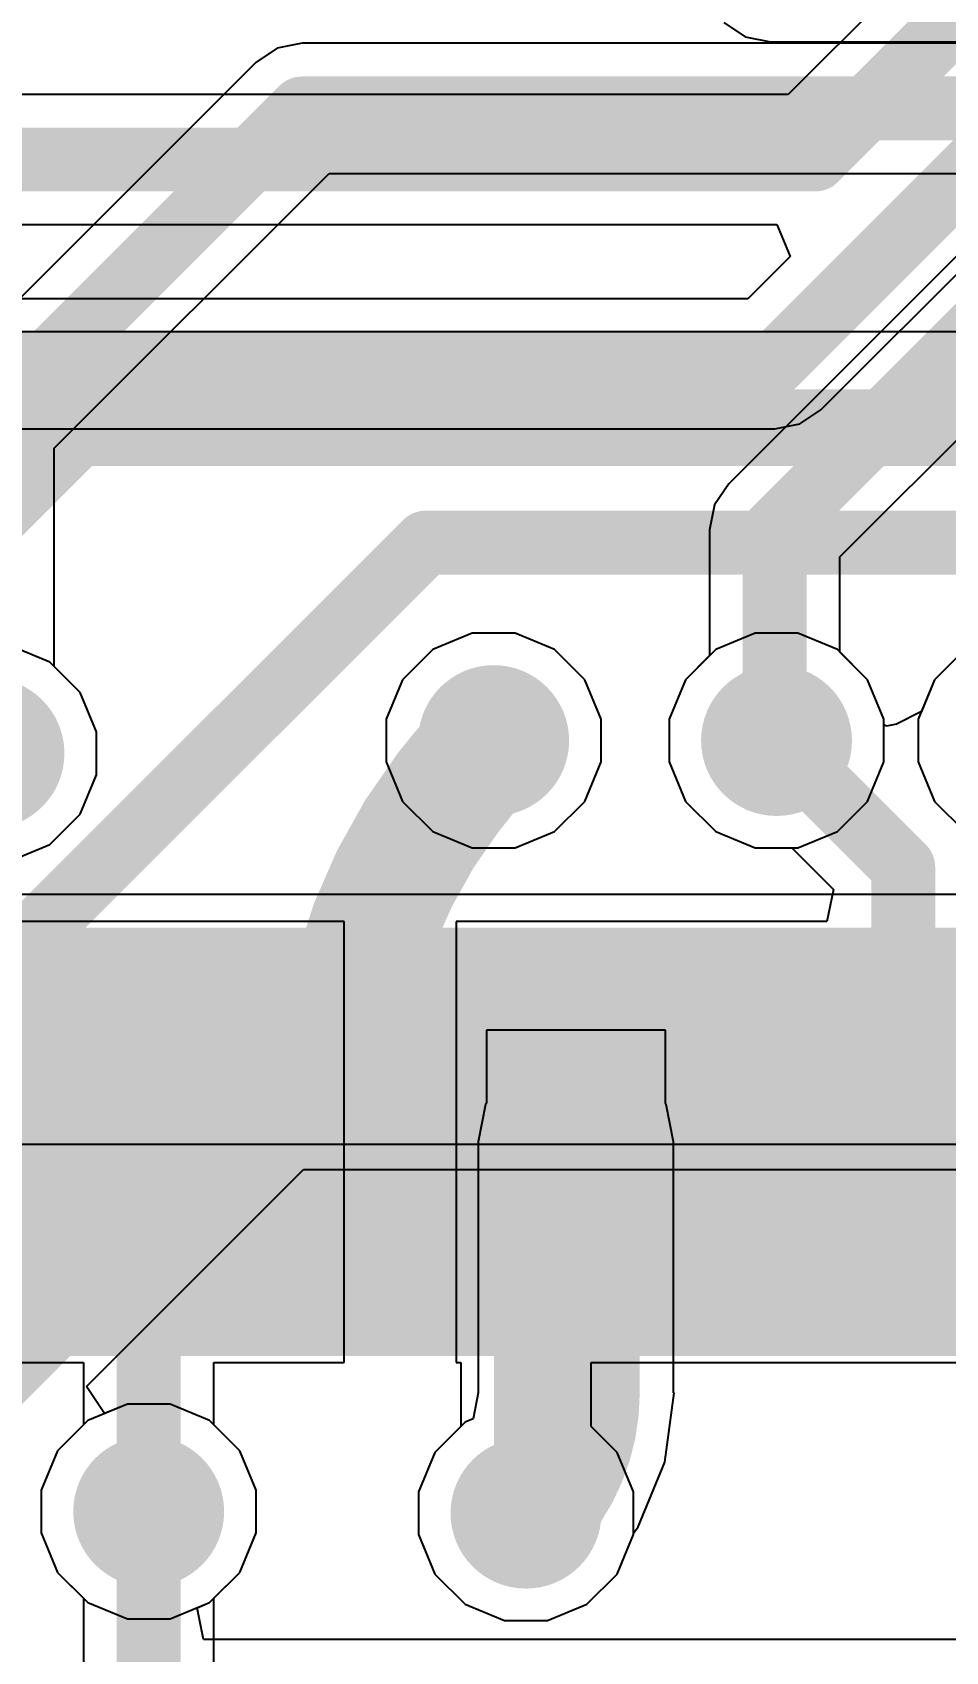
# Model space of a CAD drawing. Header units: inches. Extents: x -4.4 to 45.3, y -0.3 to 53.7.
# Drawn here: x 20.01 to 23.64, y 31 to 37.44 of the extents above; entities that cross this region are included whole.
import ezdxf

# ---------------------------------------------------------------- set-up
doc = ezdxf.new("R2010")
doc.units = ezdxf.units.IN
for name, color, linetype in [('Bottom Layer', 5, 'Continuous'), ('Bottom Overlay', 54, 'Continuous'), ('Bottom Paste', 16, 'Continuous'), ('Bottom Solder', 6, 'Continuous'), ('Signal_1', 16, 'Continuous'), ('Signal_2', 76, 'Continuous'), ('Top Layer', 1, 'Continuous'), ('Top Paste', 8, 'Continuous'), ('Top Solder', 216, 'Continuous'), ('Via Holes', 16, 'Continuous')]:
    doc.layers.add(name, color=color, linetype=linetype)
doc.styles.add('Arial', font='', dxfattribs={"height": 0.2})
doc.styles.get('Arial').set_extended_font_data('Arial')

# ---------------------------------------------------------------- blocks, each defined once
blk = doc.blocks.new('C___0402_B_20')
at = {"layer": 'Bottom Layer'}
for points in [[(-0.2413, 0.3175), (-0.2413, -0.3175), (-0.6985, -0.3175), (-0.6985, 0.3175)], [(0.6985, 0.3175), (0.6985, -0.3175), (0.2413, -0.3175), (0.2413, 0.3175)]]:
    blk.add_hatch(color=5, dxfattribs=at).paths.add_polyline_path(points)
at = {"layer": 'Bottom Paste'}
for points in [[(-0.2413, 0.3175), (-0.2413, -0.3175), (-0.6985, -0.3175), (-0.6985, 0.3175)], [(0.6985, 0.3175), (0.6985, -0.3175), (0.2413, -0.3175), (0.2413, 0.3175)]]:
    blk.add_hatch(color=16, dxfattribs=at).paths.add_polyline_path(points)
at = {"layer": 'Bottom Solder'}
for points in [[(-0.1813, 0.3775), (-0.1813, -0.3775), (-0.7585, -0.3775), (-0.7585, 0.3775)], [(0.7585, 0.3775), (0.7585, -0.3775), (0.1813, -0.3775), (0.1813, 0.3775)]]:
    blk.add_hatch(color=6, dxfattribs=at).paths.add_polyline_path(points)
at = {"layer": 'Bottom Overlay'}
for points in [[(-0.7874, 0.4064, 0.127, 0.127, 0), (-0.7874, -0.4064, 0.127, 0.127, 0)], [(-0.2794, 0.4064, 0.127, 0.127, 0), (-0.7874, 0.4064, 0.127, 0.127, 0)], [(0.7874, 0.4064, 0.127, 0.127, 0), (0.2794, 0.4064, 0.127, 0.127, 0)], [(0.7874, 0.4064, 0.127, 0.127, 0), (0.7874, -0.4064, 0.127, 0.127, 0)], [(-0.2794, -0.4064, 0.127, 0.127, 0), (-0.7874, -0.4064, 0.127, 0.127, 0)], [(0.7874, -0.4064, 0.127, 0.127, 0), (0.2794, -0.4064, 0.127, 0.127, 0)]]:
    blk.add_lwpolyline(points, format="xyseb", dxfattribs=at)
for points in [[(-0.8191, 0.4064, 0.0635, 0.0635, 1), (-0.7556, 0.4064, 0.0635, 0.0635, 1)], [(-0.8191, 0.4064, 0.0635, 0.0635, 1), (-0.7556, 0.4064, 0.0635, 0.0635, 1)], [(-0.3111, 0.4064, 0.0635, 0.0635, 1), (-0.2477, 0.4064, 0.0635, 0.0635, 1)], [(0.2477, 0.4064, 0.0635, 0.0635, 1), (0.3111, 0.4064, 0.0635, 0.0635, 1)], [(0.7556, 0.4064, 0.0635, 0.0635, 1), (0.8191, 0.4064, 0.0635, 0.0635, 1)], [(0.7556, 0.4064, 0.0635, 0.0635, 1), (0.8191, 0.4064, 0.0635, 0.0635, 1)], [(-0.8191, -0.4064, 0.0635, 0.0635, 1), (-0.7556, -0.4064, 0.0635, 0.0635, 1)], [(-0.8191, -0.4064, 0.0635, 0.0635, 1), (-0.7556, -0.4064, 0.0635, 0.0635, 1)], [(-0.3111, -0.4064, 0.0635, 0.0635, 1), (-0.2477, -0.4064, 0.0635, 0.0635, 1)], [(0.2477, -0.4064, 0.0635, 0.0635, 1), (0.3111, -0.4064, 0.0635, 0.0635, 1)], [(0.7556, -0.4064, 0.0635, 0.0635, 1), (0.8191, -0.4064, 0.0635, 0.0635, 1)], [(0.7556, -0.4064, 0.0635, 0.0635, 1), (0.8191, -0.4064, 0.0635, 0.0635, 1)]]:
    blk.add_lwpolyline(points, format="xyseb", close=True, dxfattribs=at)
blk = doc.blocks.new('TQFP_100_14_14__54')
at = {"layer": 'Top Layer'}
for points in [[(-8.45, 3.15), (-6.95, 3.15), (-6.95, 2.85), (-8.45, 2.85)], [(-8.45, 2.65), (-6.95, 2.65), (-6.95, 2.35), (-8.45, 2.35)], [(-8.45, 2.15), (-6.95, 2.15), (-6.95, 1.85), (-8.45, 1.85)], [(-8.45, 1.65), (-6.95, 1.65), (-6.95, 1.35), (-8.45, 1.35)], [(-8.45, 1.15), (-6.95, 1.15), (-6.95, 0.85), (-8.45, 0.85)], [(-8.45, 0.65), (-6.95, 0.65), (-6.95, 0.35), (-8.45, 0.35)], [(-8.45, 0.15), (-6.95, 0.15), (-6.95, -0.15), (-8.45, -0.15)], [(-8.45, -0.35), (-6.95, -0.35), (-6.95, -0.65), (-8.45, -0.65)]]:
    blk.add_hatch(color=1, dxfattribs=at).paths.add_polyline_path(points)
at = {"layer": 'Top Paste'}
for points in [[(-8.45, 3.15), (-6.95, 3.15), (-6.95, 2.85), (-8.45, 2.85)], [(-8.45, 2.65), (-6.95, 2.65), (-6.95, 2.35), (-8.45, 2.35)], [(-8.45, 2.15), (-6.95, 2.15), (-6.95, 1.85), (-8.45, 1.85)], [(-8.45, 1.65), (-6.95, 1.65), (-6.95, 1.35), (-8.45, 1.35)], [(-8.45, 1.15), (-6.95, 1.15), (-6.95, 0.85), (-8.45, 0.85)], [(-8.45, 0.65), (-6.95, 0.65), (-6.95, 0.35), (-8.45, 0.35)], [(-8.45, 0.15), (-6.95, 0.15), (-6.95, -0.15), (-8.45, -0.15)], [(-8.45, -0.35), (-6.95, -0.35), (-6.95, -0.65), (-8.45, -0.65)]]:
    blk.add_hatch(color=8, dxfattribs=at).paths.add_polyline_path(points)
at = {"layer": 'Top Solder'}
for points in [[(-8.5516, 3.2516), (-6.8484, 3.2516), (-6.8484, 2.7484), (-8.5516, 2.7484)], [(-8.5516, 2.7516), (-6.8484, 2.7516), (-6.8484, 2.2484), (-8.5516, 2.2484)], [(-8.5516, 2.2516), (-6.8484, 2.2516), (-6.8484, 1.7484), (-8.5516, 1.7484)], [(-8.5516, 1.7516), (-6.8484, 1.7516), (-6.8484, 1.2484), (-8.5516, 1.2484)], [(-8.5516, 1.2516), (-6.8484, 1.2516), (-6.8484, 0.7484), (-8.5516, 0.7484)], [(-8.5516, 0.7516), (-6.8484, 0.7516), (-6.8484, 0.2484), (-8.5516, 0.2484)], [(-8.5516, 0.2516), (-6.8484, 0.2516), (-6.8484, -0.2516), (-8.5516, -0.2516)], [(-8.5516, -0.2484), (-6.8484, -0.2484), (-6.8484, -0.7516), (-8.5516, -0.7516)]]:
    blk.add_hatch(color=216, dxfattribs=at).paths.add_polyline_path(points)

msp = doc.modelspace()

# ---------------------------------------------------------------- hatches: boundary and pattern name
at = {"layer": 'Bottom Layer'}
h = msp.add_hatch(color=5, dxfattribs=at)
edge = h.paths.add_edge_path()
edge.add_arc((21.844, 34.6202), 0.3, 0, 360)
h = msp.add_hatch(color=5, dxfattribs=at)
edge = h.paths.add_edge_path()
edge.add_arc((22.9686, 34.6202), 0.3, 0, 360)
h = msp.add_hatch(color=5, dxfattribs=at)
edge = h.paths.add_edge_path()
edge.add_arc((19.8374, 34.5694), 0.3, 0, 360)
h = msp.add_hatch(color=5, dxfattribs=at)
edge = h.paths.add_edge_path()
edge.add_arc((20.4724, 31.5534), 0.3, 0, 360)
h = msp.add_hatch(color=5, dxfattribs=at)
edge = h.paths.add_edge_path()
edge.add_arc((21.9724, 31.5468), 0.3, 0, 360)
at = {"layer": 'Signal_1'}
h = msp.add_hatch(color=16, dxfattribs=at)
edge = h.paths.add_edge_path()
edge.add_arc((21.844, 34.6202), 0.3, 0, 360)
h = msp.add_hatch(color=16, dxfattribs=at)
edge = h.paths.add_edge_path()
edge.add_arc((22.9686, 34.6202), 0.3, 0, 360)
h = msp.add_hatch(color=16, dxfattribs=at)
edge = h.paths.add_edge_path()
edge.add_arc((19.8374, 34.5694), 0.3, 0, 360)
h = msp.add_hatch(color=16, dxfattribs=at)
edge = h.paths.add_edge_path()
edge.add_arc((20.4724, 31.5534), 0.3, 0, 360)
h = msp.add_hatch(color=16, dxfattribs=at)
edge = h.paths.add_edge_path()
edge.add_arc((21.9724, 31.5468), 0.3, 0, 360)
at = {"layer": 'Signal_2'}
h = msp.add_hatch(color=76, dxfattribs=at)
edge = h.paths.add_edge_path()
edge.add_arc((21.844, 34.6202), 0.3, 0, 360)
h = msp.add_hatch(color=76, dxfattribs=at)
edge = h.paths.add_edge_path()
edge.add_arc((22.9686, 34.6202), 0.3, 0, 360)
h = msp.add_hatch(color=76, dxfattribs=at)
edge = h.paths.add_edge_path()
edge.add_arc((19.8374, 34.5694), 0.3, 0, 360)
h = msp.add_hatch(color=76, dxfattribs=at)
edge = h.paths.add_edge_path()
edge.add_arc((20.4724, 31.5534), 0.3, 0, 360)
h = msp.add_hatch(color=76, dxfattribs=at)
edge = h.paths.add_edge_path()
edge.add_arc((21.9724, 31.5468), 0.3, 0, 360)
at = {"layer": 'Top Layer'}
h = msp.add_hatch(color=1, dxfattribs=at)
edge = h.paths.add_edge_path()
edge.add_arc((21.844, 34.6202), 0.3, 0, 360)
h = msp.add_hatch(color=1, dxfattribs=at)
edge = h.paths.add_edge_path()
edge.add_arc((22.9686, 34.6202), 0.3, 0, 360)
h = msp.add_hatch(color=1, dxfattribs=at)
edge = h.paths.add_edge_path()
edge.add_arc((19.8374, 34.5694), 0.3, 0, 360)
h = msp.add_hatch(color=1, dxfattribs=at)
edge = h.paths.add_edge_path()
edge.add_arc((20.4724, 31.5534), 0.3, 0, 360)
h = msp.add_hatch(color=1, dxfattribs=at)
edge = h.paths.add_edge_path()
edge.add_arc((21.9724, 31.5468), 0.3, 0, 360)
at = {"layer": 'Via Holes'}
h = msp.add_hatch(color=7, dxfattribs=at)
edge = h.paths.add_edge_path()
edge.add_arc((21.844, 34.6202), 0.15, 0, 360)
h = msp.add_hatch(color=7, dxfattribs=at)
edge = h.paths.add_edge_path()
edge.add_arc((22.9686, 34.6202), 0.15, 0, 360)
h = msp.add_hatch(color=7, dxfattribs=at)
edge = h.paths.add_edge_path()
edge.add_arc((20.4724, 31.5534), 0.15, 0, 360)
h = msp.add_hatch(color=7, dxfattribs=at)
edge = h.paths.add_edge_path()
edge.add_arc((21.9724, 31.5468), 0.15, 0, 360)

# ---------------------------------------------------------------- linework, layer by layer
at = {"layer": 'Bottom Layer'}
for p, q in [((29.6199, 43.7949), (23.0155, 37.1906)), ((23.1447, 35.9357), (30.1047, 42.8956)), ((23.0155, 37.1906), (17.9097, 37.1906)), ((17.9097, 36.6726), (22.9696, 36.6726)), ((22.9696, 36.6726), (23.0222, 36.5456)), ((23.0222, 36.5456), (22.8543, 36.3778)), ((22.8543, 36.3778), (19.304, 36.3778)), ((22.9616, 35.8598), (23.0607, 35.8795)), ((23.0607, 35.8795), (23.1447, 35.9357)), ((19.4113, 35.8598), (22.9616, 35.8598)), ((22.8837, 35.0472), (22.7267, 34.9822)), ((23.0536, 35.0472), (22.8837, 35.0472)), ((23.2105, 34.9822), (23.0536, 35.0472)), ((20.0793, 34.9314), (19.9224, 34.9964)), ((22.7267, 34.9822), (22.6066, 34.8621)), ((23.3306, 34.8621), (23.2105, 34.9822)), ((23.7173, 34.9822), (23.5972, 34.8621)), ((20.1994, 34.8113), (20.0793, 34.9314)), ((22.6066, 34.8621), (22.5416, 34.7051)), ((23.3956, 34.7051), (23.3306, 34.8621)), ((23.5972, 34.8621), (23.5322, 34.7051)), ((20.2644, 34.6543), (20.1994, 34.8113)), ((20.2644, 34.4845), (20.2644, 34.6543)), ((22.5416, 34.7051), (22.5416, 34.5353)), ((23.3956, 34.5353), (23.3956, 34.7051)), ((23.5322, 34.7051), (23.5322, 34.5353)), ((22.5416, 34.5353), (22.6066, 34.3783)), ((23.3306, 34.3783), (23.3956, 34.5353)), ((23.5322, 34.5353), (23.5972, 34.3783)), ((20.1994, 34.3275), (20.2644, 34.4845)), ((22.6066, 34.3783), (22.7267, 34.2582)), ((23.2105, 34.2582), (23.3306, 34.3783)), ((23.5972, 34.3783), (23.7173, 34.2582)), ((20.0793, 34.2074), (20.1994, 34.3275)), ((19.9224, 34.1424), (20.0793, 34.2074)), ((22.7267, 34.2582), (22.8837, 34.1932)), ((23.0536, 34.1932), (23.2105, 34.2582)), ((22.8837, 34.1932), (23.0536, 34.1932)), ((22.5265, 33.4683), (21.8153, 33.4683)), ((21.8153, 33.4683), (21.8153, 33.1774)), ((22.5265, 33.1774), (22.5265, 33.4683)), ((21.812, 33.1725), (21.7825, 33.0238)), ((21.8153, 33.1774), (21.812, 33.1725)), ((22.5298, 33.1725), (22.5265, 33.1774)), ((22.5594, 33.0238), (22.5298, 33.1725)), ((21.7825, 33.0238), (21.7825, 32.026)), ((22.5594, 32.026), (22.5594, 33.0238)), ((21.7826, 32.0252), (21.7621, 31.9218)), ((21.7825, 32.026), (21.7826, 32.0252)), ((22.5247, 31.7496), (22.5611, 32.026)), ((22.5611, 32.026), (22.5594, 32.026)), ((20.3875, 31.9804), (20.2305, 31.9154)), ((20.5574, 31.9804), (20.3875, 31.9804)), ((20.7143, 31.9154), (20.5574, 31.9804)), ((20.2305, 31.9154), (20.1104, 31.7953)), ((20.8344, 31.7953), (20.7143, 31.9154)), ((21.7305, 31.9088), (21.6104, 31.7887)), ((21.7621, 31.9218), (21.7305, 31.9088)), ((20.1104, 31.7953), (20.0454, 31.6383)), ((20.8994, 31.6383), (20.8344, 31.7953)), ((21.6104, 31.7887), (21.5454, 31.6317)), ((22.418, 31.4921), (22.5247, 31.7496)), ((20.0454, 31.6383), (20.0454, 31.4685)), ((20.8994, 31.4685), (20.8994, 31.6383)), ((21.5454, 31.6317), (21.5454, 31.4619)), ((20.0454, 31.4685), (20.1104, 31.3115)), ((20.8344, 31.3115), (20.8994, 31.4685)), ((21.5454, 31.4619), (21.6104, 31.3049)), ((22.3344, 31.3049), (22.3994, 31.4619)), ((22.3994, 31.4679), (22.418, 31.4921)), ((22.3994, 31.4619), (22.3994, 31.4679)), ((20.1104, 31.3115), (20.2305, 31.1914)), ((20.7143, 31.1914), (20.8344, 31.3115)), ((21.6104, 31.3049), (21.7305, 31.1848)), ((22.2143, 31.1848), (22.3344, 31.3049)), ((20.2305, 31.1914), (20.3875, 31.1264)), ((20.5574, 31.1264), (20.7143, 31.1914)), ((21.7305, 31.1848), (21.8875, 31.1198)), ((22.0574, 31.1198), (22.2143, 31.1848)), ((20.3875, 31.1264), (20.5574, 31.1264)), ((21.8875, 31.1198), (22.0574, 31.1198))]:
    msp.add_line(p, q, dxfattribs=at)
for points in [[(23.1228, 36.9316, 0.254, 0.254, 0), (29.803, 43.6118, 0.254, 0.254, 0)], [(22.9616, 36.1188, 0.254, 0.254, 0), (29.9974, 43.1546, 0.254, 0.254, 0)], [(17.5649, 36.9316, 0.254, 0.254, 0), (23.1228, 36.9316, 0.254, 0.254, 0)], [(19.304, 36.1188, 0.254, 0.254, 0), (22.9616, 36.1188, 0.254, 0.254, 0)], [(21.6649, 34.4162, 0.508, 0.508, -0.032461), (21.844, 34.6202, 0.508, 0.508, 0)], [(21.2363, 33.288, 0.508, 0.508, -0.147325), (21.6649, 34.4162, 0.508, 0.508, 0)], [(21.2311, 33.1405, 0.508, 0.508, -0.017629), (21.2363, 33.288, 0.508, 0.508, 0)], [(21.2363, 33.02, 0.508, 0.508, 0), (21.2363, 33.288, 0.508, 0.508, 0)], [(21.2311, 33.0238, 0.508, 0.508, 0), (21.2311, 33.1405, 0.508, 0.508, 0)], [(22.1709, 32.026, 0.508, 0.508, 0), (22.1709, 33.0238, 0.508, 0.508, 0)], [(22.1709, 32.026, 0.508, 0.508, -0.198912), (21.9724, 31.5468, 0.508, 0.508, 0)]]:
    msp.add_lwpolyline(points, format="xyseb", dxfattribs=at)
for points in [[(23.0593, 36.9316, 0.127, 0.127, 1), (23.1863, 36.9316, 0.127, 0.127, 1)], [(23.0593, 36.9316, 0.127, 0.127, 1), (23.1863, 36.9316, 0.127, 0.127, 1)], [(22.8981, 36.1188, 0.127, 0.127, 1), (23.0251, 36.1188, 0.127, 0.127, 1)], [(22.8981, 36.1188, 0.127, 0.127, 1), (23.0251, 36.1188, 0.127, 0.127, 1)], [(21.717, 34.6202, 0.254, 0.254, 1), (21.971, 34.6202, 0.254, 0.254, 1)], [(21.5379, 34.4162, 0.254, 0.254, 1), (21.7919, 34.4162, 0.254, 0.254, 1)], [(21.5379, 34.4162, 0.254, 0.254, 1), (21.7919, 34.4162, 0.254, 0.254, 1)], [(21.1093, 33.288, 0.254, 0.254, 1), (21.3633, 33.288, 0.254, 0.254, 1)], [(21.1093, 33.288, 0.254, 0.254, 1), (21.3633, 33.288, 0.254, 0.254, 1)], [(21.1093, 33.288, 0.254, 0.254, 1), (21.3633, 33.288, 0.254, 0.254, 1)], [(21.1041, 33.1405, 0.254, 0.254, 1), (21.3581, 33.1405, 0.254, 0.254, 1)], [(21.1041, 33.1405, 0.254, 0.254, 1), (21.3581, 33.1405, 0.254, 0.254, 1)], [(21.1041, 33.0238, 0.254, 0.254, 1), (21.3581, 33.0238, 0.254, 0.254, 1)], [(21.1093, 33.02, 0.254, 0.254, 1), (21.3633, 33.02, 0.254, 0.254, 1)], [(22.0439, 33.0238, 0.254, 0.254, 1), (22.2979, 33.0238, 0.254, 0.254, 1)], [(22.0439, 32.026, 0.254, 0.254, 1), (22.2979, 32.026, 0.254, 0.254, 1)], [(22.0439, 32.026, 0.254, 0.254, 1), (22.2979, 32.026, 0.254, 0.254, 1)], [(21.8454, 31.5468, 0.254, 0.254, 1), (22.0994, 31.5468, 0.254, 0.254, 1)]]:
    msp.add_lwpolyline(points, format="xyseb", close=True, dxfattribs=at)
at = {"layer": 'Signal_1'}
for p, q in [((20.9829, 37.3741), (20.8989, 37.3179)), ((21.082, 37.3938), (20.9829, 37.3741)), ((34.8177, 37.3938), (21.082, 37.3938)), ((20.8989, 37.3179), (19.6543, 36.0733)), ((20.0964, 35.7829), (21.1893, 36.8758)), ((21.1893, 36.8758), (23.8469, 36.8758)), ((23.8955, 36.7585), (22.7785, 35.6415)), ((23.2206, 35.3511), (24.3643, 36.4948)), ((20.0964, 34.9143), (20.0964, 35.7829)), ((22.7785, 35.6415), (22.7224, 35.5575)), ((22.7224, 35.5575), (22.7026, 35.4584)), ((22.7026, 35.4584), (22.7026, 34.9581)), ((23.2206, 34.9721), (23.2206, 35.3511)), ((21.7591, 35.0472), (21.6021, 34.9822)), ((21.929, 35.0472), (21.7591, 35.0472)), ((22.0859, 34.9822), (21.929, 35.0472)), ((21.6021, 34.9822), (21.482, 34.8621)), ((22.206, 34.8621), (22.0859, 34.9822)), ((20.1994, 34.8113), (20.0964, 34.9143)), ((22.7026, 34.9581), (22.6066, 34.8621)), ((23.3306, 34.8621), (23.2206, 34.9721)), ((23.7002, 34.9651), (23.5972, 34.8621)), ((21.482, 34.8621), (21.417, 34.7051)), ((22.271, 34.7051), (22.206, 34.8621)), ((22.6066, 34.8621), (22.5416, 34.7051)), ((23.3956, 34.7051), (23.3306, 34.8621)), ((23.5972, 34.8621), (23.5322, 34.7051)), ((20.2644, 34.6543), (20.1994, 34.8113)), ((20.2644, 34.4845), (20.2644, 34.6543)), ((21.417, 34.7051), (21.417, 34.5353)), ((22.271, 34.5353), (22.271, 34.7051)), ((22.5416, 34.7051), (22.5416, 34.5353)), ((23.3956, 34.5353), (23.3956, 34.7051)), ((23.5322, 34.7051), (23.5322, 34.5353)), ((21.417, 34.5353), (21.482, 34.3783)), ((22.206, 34.3783), (22.271, 34.5353)), ((22.5416, 34.5353), (22.6066, 34.3783)), ((23.3306, 34.3783), (23.3956, 34.5353)), ((23.5322, 34.5353), (23.5972, 34.3783)), ((20.1994, 34.3275), (20.2644, 34.4845)), ((21.482, 34.3783), (21.6021, 34.2582)), ((22.0859, 34.2582), (22.206, 34.3783)), ((22.6066, 34.3783), (22.7267, 34.2582)), ((23.2105, 34.2582), (23.3306, 34.3783)), ((23.5972, 34.3783), (23.7173, 34.2582)), ((20.0793, 34.2074), (20.1994, 34.3275)), ((19.9224, 34.1424), (20.0793, 34.2074)), ((21.6021, 34.2582), (21.7591, 34.1932)), ((21.929, 34.1932), (22.0859, 34.2582)), ((22.7267, 34.2582), (22.8837, 34.1932)), ((23.0536, 34.1932), (23.2105, 34.2582)), ((21.7591, 34.1932), (21.929, 34.1932)), ((22.8837, 34.1932), (23.0536, 34.1932)), ((26.2056, 34.0079), (17.1373, 34.0079)), ((18.2937, 33.015), (32.2326, 33.015)), ((20.3875, 31.9804), (20.2305, 31.9154)), ((20.5574, 31.9804), (20.3875, 31.9804)), ((20.7143, 31.9154), (20.5574, 31.9804)), ((20.2305, 31.9154), (20.1104, 31.7953)), ((20.8344, 31.7953), (20.7143, 31.9154)), ((20.1104, 31.7953), (20.0454, 31.6383)), ((20.8994, 31.6383), (20.8344, 31.7953)), ((20.0454, 31.6383), (20.0454, 31.4685)), ((20.8994, 31.4685), (20.8994, 31.6383)), ((20.0454, 31.4685), (20.1104, 31.3115)), ((20.8344, 31.3115), (20.8994, 31.4685)), ((20.1104, 31.3115), (20.2134, 31.2085)), ((20.7314, 31.2085), (20.8344, 31.3115)), ((20.2134, 31.2085), (20.2134, 30.8921)), ((20.7314, 30.7848), (20.7314, 31.2085))]:
    msp.add_line(p, q, dxfattribs=at)
for points in [[(19.8374, 35.8902, 0.254, 0.254, 0), (21.082, 37.1348, 0.254, 0.254, 0)], [(21.082, 37.1348, 0.254, 0.254, 0), (34.925, 37.1348, 0.254, 0.254, 0)], [(22.9616, 35.4584, 0.254, 0.254, 0), (24.257, 36.7538, 0.254, 0.254, 0)], [(22.9616, 34.6272, 0.254, 0.254, 0), (22.9616, 35.4584, 0.254, 0.254, 0)], [(22.9616, 34.6272, 0.254, 0.254, 0), (22.9686, 34.6202, 0.254, 0.254, 0)], [(17.1373, 33.7489, 0.254, 0.254, 0), (31.1073, 33.7489, 0.254, 0.254, 0)], [(18.1864, 33.274, 0.254, 0.254, 0), (32.2326, 33.274, 0.254, 0.254, 0)], [(20.4724, 30.7848, 0.254, 0.254, 0), (20.4724, 31.5534, 0.254, 0.254, 0)]]:
    msp.add_lwpolyline(points, format="xyseb", dxfattribs=at)
for points in [[(21.0185, 37.1348, 0.127, 0.127, 1), (21.1455, 37.1348, 0.127, 0.127, 1)], [(21.0185, 37.1348, 0.127, 0.127, 1), (21.1455, 37.1348, 0.127, 0.127, 1)], [(22.8981, 35.4584, 0.127, 0.127, 1), (23.0251, 35.4584, 0.127, 0.127, 1)], [(22.8981, 35.4584, 0.127, 0.127, 1), (23.0251, 35.4584, 0.127, 0.127, 1)], [(22.8981, 34.6272, 0.127, 0.127, 1), (23.0251, 34.6272, 0.127, 0.127, 1)], [(22.8981, 34.6272, 0.127, 0.127, 1), (23.0251, 34.6272, 0.127, 0.127, 1)], [(22.9051, 34.6202, 0.127, 0.127, 1), (23.0321, 34.6202, 0.127, 0.127, 1)], [(20.4089, 31.5534, 0.127, 0.127, 1), (20.5359, 31.5534, 0.127, 0.127, 1)]]:
    msp.add_lwpolyline(points, format="xyseb", close=True, dxfattribs=at)
at = {"layer": 'Signal_2'}
for p, q in [((37.0332, 36.2458), (19.7866, 36.2458)), ((20.2247, 32.0504), (21.0877, 32.9134)), ((21.0877, 32.9134), (27.3013, 32.9134)), ((20.2966, 31.9428), (20.2247, 32.0504)), ((20.3875, 31.9804), (20.2966, 31.9428)), ((20.5574, 31.9804), (20.3875, 31.9804)), ((20.7143, 31.9154), (20.5574, 31.9804)), ((20.8344, 31.7953), (20.7143, 31.9154)), ((20.8994, 31.6383), (20.8344, 31.7953)), ((20.8994, 31.4685), (20.8994, 31.6383)), ((20.8344, 31.3115), (20.8994, 31.4685)), ((20.7143, 31.1914), (20.8344, 31.3115)), ((20.6645, 31.1708), (20.7143, 31.1914)), ((20.6897, 31.0438), (20.6645, 31.1708)), ((26.2336, 31.0438), (20.6897, 31.0438))]:
    msp.add_line(p, q, dxfattribs=at)
for points in [[(17.5942, 33.274, 0.3048, 0.3048, 0), (20.185, 35.8648, 0.3048, 0.3048, 0)], [(20.185, 35.8648, 0.3048, 0.3048, 0), (37.1076, 35.8648, 0.3048, 0.3048, 0)], [(18.9002, 32.7343, 0.254, 0.254, 0), (21.5735, 35.4076, 0.254, 0.254, 0)], [(21.5735, 35.4076, 0.254, 0.254, 0), (36.3728, 35.4076, 0.254, 0.254, 0)], [(18.4658, 31.5468, 0.254, 0.254, 0), (20.4724, 33.5534, 0.254, 0.254, 0)], [(20.4724, 33.5534, 0.254, 0.254, 0), (35.4838, 33.5534, 0.254, 0.254, 0)], [(19.3548, 31.5468, 0.254, 0.254, 0), (20.9804, 33.1724, 0.254, 0.254, 0)], [(20.9804, 33.1724, 0.254, 0.254, 0), (35.306, 33.1724, 0.254, 0.254, 0)]]:
    msp.add_lwpolyline(points, format="xyseb", dxfattribs=at)
for points in [[(20.1088, 35.8648, 0.1524, 0.1524, 1), (20.2612, 35.8648, 0.1524, 0.1524, 1)], [(20.1088, 35.8648, 0.1524, 0.1524, 1), (20.2612, 35.8648, 0.1524, 0.1524, 1)], [(21.51, 35.4076, 0.127, 0.127, 1), (21.637, 35.4076, 0.127, 0.127, 1)], [(21.51, 35.4076, 0.127, 0.127, 1), (21.637, 35.4076, 0.127, 0.127, 1)], [(20.4089, 33.5534, 0.127, 0.127, 1), (20.5359, 33.5534, 0.127, 0.127, 1)], [(20.4089, 33.5534, 0.127, 0.127, 1), (20.5359, 33.5534, 0.127, 0.127, 1)], [(20.9169, 33.1724, 0.127, 0.127, 1), (21.0439, 33.1724, 0.127, 0.127, 1)], [(20.9169, 33.1724, 0.127, 0.127, 1), (21.0439, 33.1724, 0.127, 0.127, 1)]]:
    msp.add_lwpolyline(points, format="xyseb", close=True, dxfattribs=at)
at = {"layer": 'Top Layer'}
for p, q in [((22.7586, 37.4764), (22.8437, 37.4196)), ((22.8437, 37.4196), (22.944, 37.3996)), ((22.944, 37.3996), (31.6718, 37.3996)), ((22.8837, 35.0472), (22.7267, 34.9822)), ((23.0536, 35.0472), (22.8837, 35.0472)), ((23.2105, 34.9822), (23.0536, 35.0472)), ((20.0793, 34.9314), (19.9224, 34.9964)), ((22.7267, 34.9822), (22.6066, 34.8621)), ((23.3306, 34.8621), (23.2105, 34.9822)), ((23.7173, 34.9822), (23.5972, 34.8621)), ((20.1994, 34.8113), (20.0793, 34.9314)), ((22.6066, 34.8621), (22.5416, 34.7051)), ((23.3956, 34.7051), (23.3306, 34.8621)), ((23.5972, 34.8621), (23.5451, 34.7362)), ((20.2644, 34.6543), (20.1994, 34.8113)), ((23.5451, 34.7362), (23.4453, 34.6858)), ((20.2644, 34.4845), (20.2644, 34.6543)), ((22.5416, 34.7051), (22.5416, 34.5353)), ((23.3956, 34.6833), (23.3956, 34.7051)), ((23.4052, 34.6769), (23.3956, 34.6833)), ((23.4453, 34.6858), (23.4052, 34.6769)), ((22.5416, 34.5353), (22.6066, 34.3783)), ((20.1994, 34.3275), (20.2644, 34.4845)), ((22.6066, 34.3783), (22.7267, 34.2582)), ((20.0793, 34.2074), (20.1994, 34.3275)), ((19.9224, 34.1424), (20.0793, 34.2074)), ((22.7267, 34.2582), (22.8837, 34.1932)), ((22.8837, 34.1932), (23.0294, 34.1932)), ((23.0294, 34.1932), (23.1948, 34.0278)), ((23.1948, 34.0278), (23.1684, 33.9008)), ((21.2494, 33.9008), (19.7314, 33.9008)), ((21.2494, 32.1468), (21.2494, 33.9008)), ((23.1684, 33.9008), (21.6954, 33.9008)), ((21.6954, 33.9008), (21.6954, 32.1468)), ((19.3766, 32.1468), (20.2134, 32.1468)), ((20.2134, 32.1468), (20.2134, 31.8983)), ((20.7314, 31.8983), (20.7314, 32.1468)), ((20.7314, 32.1468), (21.2494, 32.1468)), ((21.6954, 32.1468), (21.7134, 32.1468)), ((21.7134, 32.1468), (21.7134, 31.8917)), ((22.2314, 31.8917), (22.2314, 32.1468)), ((22.2314, 32.1468), (26.1875, 32.1468)), ((20.2134, 31.8983), (20.1104, 31.7953)), ((20.8344, 31.7953), (20.7314, 31.8983)), ((21.7134, 31.8917), (21.6104, 31.7887)), ((22.3344, 31.7887), (22.2314, 31.8917)), ((20.1104, 31.7953), (20.0454, 31.6383)), ((20.8994, 31.6383), (20.8344, 31.7953)), ((21.6104, 31.7887), (21.5454, 31.6317)), ((22.3994, 31.6317), (22.3344, 31.7887)), ((20.0454, 31.6383), (20.0454, 31.4685)), ((20.8994, 31.4685), (20.8994, 31.6383)), ((21.5454, 31.6317), (21.5454, 31.4619)), ((22.3994, 31.4619), (22.3994, 31.6317)), ((20.0454, 31.4685), (20.1104, 31.3115)), ((20.8344, 31.3115), (20.8994, 31.4685)), ((21.5454, 31.4619), (21.6104, 31.3049)), ((22.3344, 31.3049), (22.3994, 31.4619)), ((20.1104, 31.3115), (20.2305, 31.1914)), ((20.7143, 31.1914), (20.8344, 31.3115)), ((21.6104, 31.3049), (21.7305, 31.1848)), ((22.2143, 31.1848), (22.3344, 31.3049)), ((20.2305, 31.1914), (20.3875, 31.1264)), ((20.5574, 31.1264), (20.7143, 31.1914)), ((21.7305, 31.1848), (21.8875, 31.1198)), ((22.0574, 31.1198), (22.2143, 31.1848)), ((20.3875, 31.1264), (20.5574, 31.1264)), ((21.8875, 31.1198), (22.0574, 31.1198))]:
    msp.add_line(p, q, dxfattribs=at)
for points in [[(21.4724, 34.2486, 0.254, 0.254, 0), (21.844, 34.6202, 0.254, 0.254, 0)], [(22.9686, 34.6202, 0.254, 0.254, 0), (23.4724, 34.1164, 0.254, 0.254, 0)], [(21.4724, 33.0238, 0.254, 0.254, 0), (21.4724, 34.2486, 0.254, 0.254, 0)], [(23.4724, 33.0238, 0.254, 0.254, 0), (23.4724, 34.1164, 0.254, 0.254, 0)], [(20.4724, 31.5534, 0.254, 0.254, 0), (20.4724, 33.0238, 0.254, 0.254, 0)], [(21.9724, 31.5468, 0.254, 0.254, 0), (21.9724, 33.0238, 0.254, 0.254, 0)]]:
    msp.add_lwpolyline(points, format="xyseb", dxfattribs=at)
for points in [[(21.7805, 34.6202, 0.127, 0.127, 1), (21.9075, 34.6202, 0.127, 0.127, 1)], [(22.9051, 34.6202, 0.127, 0.127, 1), (23.0321, 34.6202, 0.127, 0.127, 1)], [(21.4089, 34.2486, 0.127, 0.127, 1), (21.5359, 34.2486, 0.127, 0.127, 1)], [(21.4089, 34.2486, 0.127, 0.127, 1), (21.5359, 34.2486, 0.127, 0.127, 1)], [(23.4089, 34.1164, 0.127, 0.127, 1), (23.5359, 34.1164, 0.127, 0.127, 1)], [(23.4089, 34.1164, 0.127, 0.127, 1), (23.5359, 34.1164, 0.127, 0.127, 1)], [(20.4089, 33.0238, 0.127, 0.127, 1), (20.5359, 33.0238, 0.127, 0.127, 1)], [(21.4089, 33.0238, 0.127, 0.127, 1), (21.5359, 33.0238, 0.127, 0.127, 1)], [(21.9089, 33.0238, 0.127, 0.127, 1), (22.0359, 33.0238, 0.127, 0.127, 1)], [(23.4089, 33.0238, 0.127, 0.127, 1), (23.5359, 33.0238, 0.127, 0.127, 1)], [(20.4089, 31.5534, 0.127, 0.127, 1), (20.5359, 31.5534, 0.127, 0.127, 1)], [(21.9089, 31.5468, 0.127, 0.127, 1), (22.0359, 31.5468, 0.127, 0.127, 1)]]:
    msp.add_lwpolyline(points, format="xyseb", close=True, dxfattribs=at)

# ---------------------------------------------------------------- block references
for name, p, rotation in [('TQFP_100_14_14__54', (20.4724, 25.3238), 270), ('C___0402_B_20', (21.701, 33.0238), 180)]:
    msp.add_blockref(name, p, dxfattribs=dict(rotation=rotation))

# ---------------------------------------------------------------- texts
at = {"layer": 'Bottom Overlay', "style": 'Arial', "text_generation_flag": 2}
msp.add_text('C5', height=0.889, dxfattribs=at).set_placement((20.6796, 32.601))

doc.saveas('drawing.dxf')
